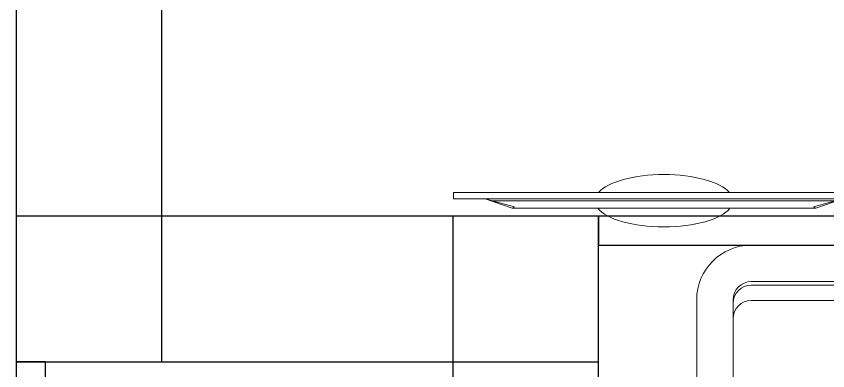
# Model space of a CAD drawing. Header units: millimetres. Extents: x 0 to 145404, y 0 to 194550.
# Drawn here: x 78875 to 81106, y 167261 to 168235 of the extents above; entities that cross this region are included whole.
import ezdxf

# ---------------------------------------------------------------- set-up
doc = ezdxf.new("R2010")
doc.units = ezdxf.units.MM
doc.linetypes.add('ELGO_LTYPE0', pattern=[0])
doc.layers.add('АР - мебель', color=7, linetype='Continuous', lineweight=9, true_color=0x787878)
doc.layers.add('АР - Наружная стена', color=144, linetype='Continuous', lineweight=30)
doc.layers.add('АР - Перегородки 80', color=32, linetype='Continuous', lineweight=30)

# ---------------------------------------------------------------- blocks, each defined once
blk = doc.blocks.new('ММ96 720х1850')
for p, q in [((-775, 0), (775, 0)), ((-775, -100), (775, -100)), ((-775, -109.7), (775, -109.7)), ((-925, -150), (-925, -620)), ((-825, -150), (-825, -670)), ((-775, -152), (-325, -152)), ((-225, -152), (225, -152)), ((325, -152), (775, -152)), ((825, -150), (825, -670)), ((925, -150), (925, -620)), ((-275, -202), (-275, -670)), ((275, -202), (275, -670)), ((-825, -620), (-925, -620)), ((825, -620), (925, -620)), ((-775, -720), (-325, -720)), ((-225, -720), (225, -720)), ((325, -720), (775, -720))]:
    blk.add_line(p, q)
for centre, radius, start, end in [((-775, -150), 150, 90, 180), ((775, -150), 150, 0, 90), ((-775, -150), 50, 90, 180), ((-775, -159.7), 50, 90, 180), ((775, -150), 50, 0, 90), ((775, -159.7), 50, 0, 90), ((-775, -202), 50, 90, 180), ((-325, -202), 50, 0, 90), ((-225, -202), 50, 90, 180), ((225, -202), 50, 0, 90), ((325, -202), 50, 90, 180), ((775, -202), 50, 0, 90), ((-875.2, -582), 54, 224.7072, 315.2928), ((875.2, -582), 54, 224.7072, 315.2928), ((-775, -670), 50, 180, 270), ((-325, -670), 50, 270, 0), ((-225, -670), 50, 180, 270), ((225, -670), 50, 270, 0), ((325, -670), 50, 180, 270), ((775, -670), 50, 270, 0)]:
    blk.add_arc(centre, radius, start, end)
blk = doc.blocks.new('*U145')
at = {"color": 0, "linetype": 'ELGO_LTYPE0'}
for p, q in [((-126.3, -578.5), (-126.3, 578.5)), ((-126.3, 578.5), (-103.1, 578.5)), ((-103.1, 578.5), (-103.1, -578.5)), ((-103.1, 491.5), (-68.5, 417.2)), ((-103.1, 489.1), (-96.1, 471.8)), ((-96.1, 471.8), (-96.1, -471.8)), ((-74.4, 410.8), (-96.1, 471.8)), ((-68.5, 417.2), (-74.4, 410.8)), ((-68.5, -417.2), (-68.5, 417.2)), ((-103.1, -491.5), (-68.5, -417.2)), ((-74.4, -410.8), (-96.1, -471.8)), ((-68.5, -417.2), (-74.4, -410.8)), ((-96.1, -471.8), (-103.1, -489.1)), ((-103.1, -578.5), (-126.3, -578.5))]:
    blk.add_line(p, q, dxfattribs=at)
for start_param, end_param in [(0.31972, 2.821873), (3.433141, 5.991637)]:
    blk.add_ellipse((-96.1, 0), major_axis=(0, 189.6), ratio=0.506784, start_param=start_param, end_param=end_param, dxfattribs=at)
blk = doc.blocks.new('Квартира 1К 6300 тип 39')
at = {"layer": 'АР - Наружная стена'}
for points in [[(7050, 6500), (7050, 2890), (6650, 2890), (6650, 6500)], [(5850, 3290), (5850, 0), (5450, 0), (5450, 3290)], [(5450, 3290), (7050, 3290), (7050, 2890), (5450, 2890)]]:
    blk.add_lwpolyline(points, close=True, dxfattribs=at)
at = {"layer": 'АР - Перегородки 80'}
for points in [[(5450, 3290), (5450, 3210), (3060, 3210), (3060, 3290)], [(7050, 2890), (7050, 400), (6970, 400), (6970, 2890)]]:
    blk.add_lwpolyline(points, close=True, dxfattribs=at)
at = {"layer": 'АР - мебель', "xscale": 0.7500000000000002, "zscale": 0.7500000000000002, "rotation": 270}
blk.add_blockref('*U145', (5270.1, 3260), dxfattribs=at)
at = {"layer": 'АР - мебель'}
blk.add_blockref('ММ96 720х1850', (4255, 3210), dxfattribs=at)
blk = doc.blocks.new('V_Section_1')
blk.add_blockref('Квартира 1К 6300 тип 39', (8950, -16300))

msp = doc.modelspace()

# ---------------------------------------------------------------- block references
at = {"xscale": -1}
msp.add_blockref('V_Section_1', (94875.5, 180696.1), dxfattribs=at)

doc.saveas('drawing.dxf')
